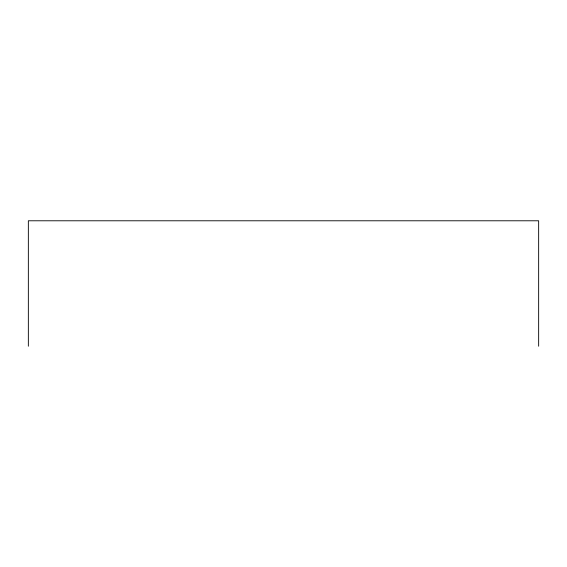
<?xml version="1.0" encoding="UTF-8"?>
<svg xmlns="http://www.w3.org/2000/svg" width="567" height="567" viewBox="0 0 567 567"><rect width="100%" height="100%" fill="white"/><g stroke="black" fill="none" stroke-linecap="round" stroke-linejoin="round"><path stroke-width="0.85" d="M538.65 346.217L538.65 220.783L28.35 220.783L28.35 346.217"/></g></svg>
